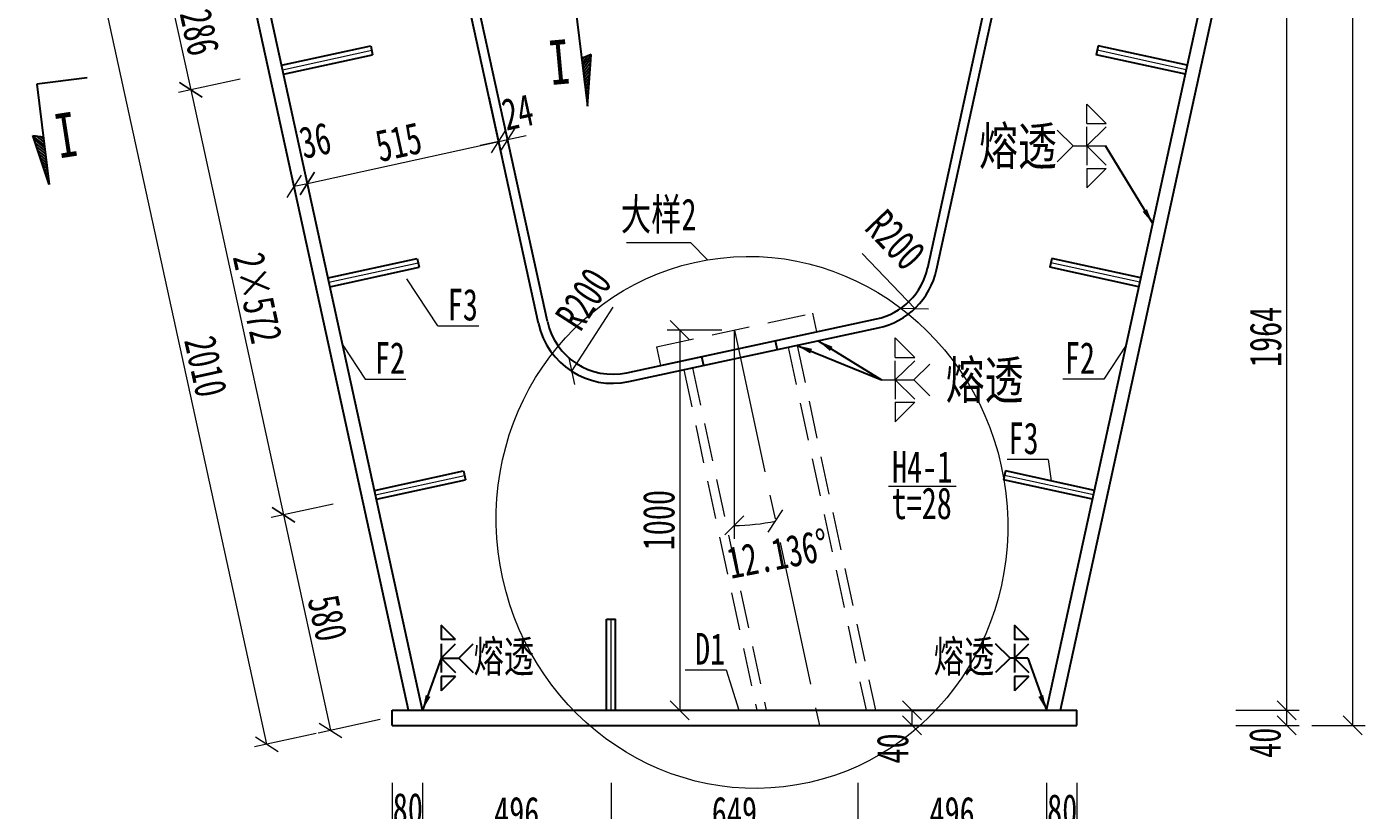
# Model space of a CAD drawing. Header units: millimetres. Extents: x -411717 to -116098, y 0 to 693159.
# Drawn here: x -170713 to -167191, y 361432 to 363493 of the extents above; entities that cross this region are included whole.
import ezdxf
from ezdxf.enums import TextEntityAlignment as Align

# ---------------------------------------------------------------- set-up
doc = ezdxf.new("R2010")
doc.units = ezdxf.units.MM
doc.header["$LTSCALE"] = 2
doc.header["$PDMODE"] = 3
doc.header["$PDSIZE"] = -10
doc.linetypes.add('CENTER2', pattern=[28.575, 19.05, -3.175, 3.175, -3.175])
doc.linetypes.add('DASHED', pattern=[0.75, 0.5, -0.25])
doc.layers.get('Defpoints').update_dxf_attribs({"color": 8, "lineweight": 9})
doc.layers.add('dim', color=3, linetype='Continuous')
doc.layers.add('焊缝', color=7, linetype='Continuous')
for name, color, linetype, lineweight in [('中心线', 7, 'CENTER2', 15), ('吊杆', 8, 'DASHED', 9), ('文字', 7, 'Continuous', 15), ('标注', 4, 'Continuous', 13), ('横隔板', 6, 'Continuous', 25), ('细实线', 4, 'Continuous', 15), ('钢板粗线', 1, 'Continuous', 25)]:
    doc.layers.add(name, color=color, linetype=linetype, lineweight=lineweight)
doc.styles.add('111', font='仿宋_GB2312.ttf', dxfattribs={"width": 0.7})
doc.styles.add('BM_Dim', font='仿宋_GB2312.ttf', dxfattribs={"width": 0.85})
doc.styles.add('SMEDI', font='仿宋_GB2312.ttf', dxfattribs={"width": 0.75})
doc.styles.get("Standard").update_dxf_attribs({"font": '仿宋_GB2312.ttf'})
doc.dimstyles.new('200', dxfattribs={"dimscale": 0, "dimtxt": 2.5, "dimasz": 1.5, "dimexe": 1, "dimexo": 1, "dimgap": 0.4, "dimtad": 1, "dimdec": 0, "dimdsep": 46, "dimtxsty": '111', "dimblk": 'OBLIQUE', "dimcen": 0, "dimclrd": 256, "dimclre": 256, "dimclrt": 256, "dimadec": 1, "dimazin": 2, "dimtfac": 1, "dimtdec": 0, "dimtmove": 2, "dimatfit": 3, "dimfxl": 4, "dimfxlon": 1, "dimtolj": 1, "dimlwd": -1, "dimlwe": -1, "dimarcsym": 0})
doc.dimstyles.new('MSteel_1.0_1.0', dxfattribs={"dimtxt": 3, "dimasz": 1.2, "dimexe": 1, "dimexo": 1, "dimgap": 1, "dimtad": 3, "dimtoh": 1, "dimdec": 0, "dimzin": 0, "dimdsep": 46, "dimtxsty": 'Standard', "dimblk": 'ARCHTICK', "dimcen": 0.09, "dimclrd": 3, "dimclre": 3, "dimadec": 0, "dimazin": 0, "dimtfac": 1, "dimtdec": 4, "dimtofl": 0, "dimtmove": 0, "dimatfit": 3, "dimfxl": 1, "dimtolj": 1, "dimtzin": 0, "dimarcsym": 0})

# ---------------------------------------------------------------- blocks, each defined once
blk = doc.blocks.new('_Oblique')
at = {"color": 0, "linetype": 'ByBlock', "lineweight": -2}
blk.add_line((-0.5, -0.5), (0.5, 0.5), dxfattribs=at)
blk = doc.blocks.new('*D557')
at = {"layer": 'Defpoints', "color": 0, "transparency": 16777216}
for p in [(-170100.7, 363658.9), (-170039.6, 363379.6), (-170281.4, 363326.8)]:
    blk.add_point(p, dxfattribs=at)
at = {"layer": '标注', "transparency": 16777216}
for p, q in [((-170212.1, 363634.5), (-170375, 363599)), ((-170342.4, 363606.1), (-170281.4, 363326.8)), ((-170151.1, 363355.2), (-170313.9, 363319.7))]:
    blk.add_line(p, q, dxfattribs=at)
at = {"layer": '标注', "transparency": 16777216, "xscale": 49.99999999999991, "yscale": 49.99999999999991, "zscale": 49.99999999999991}
for p, rotation in [((-170342.4, 363606.1), 102.3216669533627), ((-170281.4, 363326.8), 282.3216669533627)]:
    blk.add_blockref('_Oblique', p, dxfattribs=dict(at, rotation=rotation))
at = {"layer": '标注', "transparency": 16777216, "insert": (-170258.1, 363478.2), "char_height": 83.33, "attachment_point": 5, "rotation": 282.3217, "style": '111'}
blk.add_mtext('\\A1;286', dxfattribs=at)
blk = doc.blocks.new('*D558')
at = {"layer": 'Defpoints', "color": 0, "transparency": 16777216}
for p in [(-170039.6, 363379.6), (-169795.4, 362261.4), (-170037.1, 362208.6)]:
    blk.add_point(p, dxfattribs=at)
at = {"layer": '标注', "transparency": 16777216}
for p, q in [((-170151.1, 363355.2), (-170313.9, 363319.7)), ((-170281.4, 363326.8), (-170037.1, 362208.6)), ((-169906.9, 362237.1), (-170069.7, 362201.5))]:
    blk.add_line(p, q, dxfattribs=at)
at = {"layer": '标注', "transparency": 16777216, "xscale": 49.99999999999991, "yscale": 49.99999999999991, "zscale": 49.99999999999991}
for p, rotation in [((-170281.4, 363326.8), 102.3216669515173), ((-170037.1, 362208.6), 282.3216669515173)]:
    blk.add_blockref('_Oblique', p, dxfattribs=dict(at, rotation=rotation))
at = {"layer": '标注', "transparency": 16777216, "insert": (-170105.5, 362779.4), "char_height": 83.33, "attachment_point": 5, "rotation": 282.3217, "style": '111'}
blk.add_mtext('\\A1;2×572', dxfattribs=at)
blk = doc.blocks.new('*D559')
at = {"layer": 'Defpoints', "color": 0, "transparency": 16777216}
for p in [(-169795.4, 362261.4), (-169671.6, 361694.8), (-169913.4, 361642)]:
    blk.add_point(p, dxfattribs=at)
at = {"layer": '标注', "transparency": 16777216}
for p, q in [((-169906.9, 362237.1), (-170069.7, 362201.5)), ((-170037.1, 362208.6), (-169913.4, 361642)), ((-169783.1, 361670.5), (-169945.9, 361634.9))]:
    blk.add_line(p, q, dxfattribs=at)
at = {"layer": '标注', "transparency": 16777216, "xscale": 49.99999999999991, "yscale": 49.99999999999991, "zscale": 49.99999999999991}
for p, rotation in [((-170037.1, 362208.6), 102.3216669512521), ((-169913.4, 361642), 282.321666951252)]:
    blk.add_blockref('_Oblique', p, dxfattribs=dict(at, rotation=rotation))
at = {"layer": '标注', "transparency": 16777216, "insert": (-169921.5, 361937.1), "char_height": 83.33, "attachment_point": 5, "rotation": 282.3217, "style": '111'}
blk.add_mtext('\\A1;580', dxfattribs=at)
blk = doc.blocks.new('*D560')
at = {"layer": 'Defpoints', "color": 0, "transparency": 16777216}
for p in [(-170100.7, 363658.9), (-170510.2, 363569.4), (-169671.6, 361694.8)]:
    blk.add_point(p, dxfattribs=at)
at = {"layer": '标注', "transparency": 16777216}
for p, q in [((-170379.9, 363597.9), (-170542.8, 363562.3)), ((-170081.2, 361605.4), (-170510.2, 363569.4)), ((-169950.9, 361633.8), (-170113.7, 361598.3))]:
    blk.add_line(p, q, dxfattribs=at)
at = {"layer": '标注', "transparency": 16777216, "xscale": 49.99999999999991, "yscale": 49.99999999999991, "zscale": 49.99999999999991}
for p, rotation in [((-170510.2, 363569.4), 102.321666951819), ((-170081.2, 361605.4), 282.321666951819)]:
    blk.add_blockref('_Oblique', p, dxfattribs=dict(at, rotation=rotation))
at = {"layer": '标注', "transparency": 16777216, "insert": (-170242, 362599.1), "char_height": 83.33, "attachment_point": 5, "rotation": 282.3217, "style": '111'}
blk.add_mtext('\\A1;2010', dxfattribs=at)
blk = doc.blocks.new('*D562')
at = {"layer": 'Defpoints', "color": 0, "transparency": 16777216}
for p in [(-170010.7, 363078.5), (-169975.5, 363086.1), (-169974.4, 363080.7)]:
    blk.add_point(p, dxfattribs=at)
at = {"layer": '标注', "transparency": 16777216}
for p, q in [((-170009.5, 363073), (-169974.4, 363080.7)), ((-169974.4, 363080.7), (-169967.3, 363048.2)), ((-170009.5, 363073), (-170002.4, 363040.5))]:
    blk.add_line(p, q, dxfattribs=at)
at = {"layer": '标注', "transparency": 16777216, "xscale": 50, "yscale": 50, "zscale": 50}
for p, rotation in [((-169974.4, 363080.7), 12.32166695190418), ((-170009.5, 363073), 192.3216669519041)]:
    blk.add_blockref('_Oblique', p, dxfattribs=dict(at, rotation=rotation))
at = {"layer": '标注', "transparency": 16777216, "insert": (-169953.9, 363193.4), "char_height": 83.33, "attachment_point": 5, "rotation": 12.3217, "style": '111'}
blk.add_mtext('\\A1;36', dxfattribs=at)
blk = doc.blocks.new('*D563')
at = {"layer": 'Defpoints', "color": 0, "transparency": 16777216}
for p in [(-169494.1, 363296.7), (-169997.5, 363186.7), (-169470.9, 363190.7)]:
    blk.add_point(p, dxfattribs=at)
at = {"layer": '标注', "transparency": 16777216}
for p, q in [((-169487, 363264.1), (-169463.8, 363158.1)), ((-169974.4, 363080.7), (-169470.9, 363190.7)), ((-169990.4, 363154.1), (-169967.3, 363048.2))]:
    blk.add_line(p, q, dxfattribs=at)
at = {"layer": '标注', "transparency": 16777216, "xscale": 50, "yscale": 50, "zscale": 50}
for p, rotation in [((-169470.9, 363190.7), 12.32166695182082), ((-169974.4, 363080.7), 192.3216669518208)]:
    blk.add_blockref('_Oblique', p, dxfattribs=dict(at, rotation=rotation))
at = {"layer": '标注', "transparency": 16777216, "insert": (-169734.4, 363189.4), "char_height": 83.33, "attachment_point": 5, "rotation": 12.3217, "style": '111'}
blk.add_mtext('\\A1;515', dxfattribs=at)
blk = doc.blocks.new('*D564')
at = {"layer": 'Defpoints', "color": 0, "transparency": 16777216}
for p in [(-169503.6, 363340.1), (-169480.1, 363345.3), (-169447.5, 363195.8)]:
    blk.add_point(p, dxfattribs=at)
at = {"layer": '标注', "transparency": 16777216}
for p, q in [((-169496.4, 363307.6), (-169463.8, 363158.1)), ((-169473, 363312.7), (-169440.4, 363163.3)), ((-169470.9, 363190.7), (-169519.8, 363180)), ((-169470.9, 363190.7), (-169447.5, 363195.8)), ((-169447.5, 363195.8), (-169398.6, 363206.5))]:
    blk.add_line(p, q, dxfattribs=at)
at = {"layer": '标注', "transparency": 16777216, "xscale": 49.99999999999991, "yscale": 49.99999999999991, "zscale": 49.99999999999991}
for p, rotation in [((-169470.9, 363190.7), 12.32166695183342), ((-169447.5, 363195.8), 192.3216669518335)]:
    blk.add_blockref('_Oblique', p, dxfattribs=dict(at, rotation=rotation))
at = {"layer": '标注', "transparency": 16777216, "insert": (-169421.1, 363268.3), "char_height": 83.33, "attachment_point": 5, "rotation": 12.3217, "style": '111'}
blk.add_mtext('\\A1;24', dxfattribs=at)
blk = doc.blocks.new('*D567')
at = {"layer": 'Defpoints', "color": 0, "transparency": 16777216}
for p in [(-168850.7, 362694.8), (-168994.4, 361694.8), (-168850.7, 361694.8)]:
    blk.add_point(p, dxfattribs=at)
at = {"layer": '标注', "transparency": 16777216}
for p, q in [((-168884, 362694.8), (-169027.8, 362694.8)), ((-168994.4, 362694.8), (-168994.4, 361694.8)), ((-168884, 361694.8), (-169027.8, 361694.8))]:
    blk.add_line(p, q, dxfattribs=at)
at = {"layer": '标注', "transparency": 16777216, "xscale": 49.99999999999991, "yscale": 49.99999999999991, "zscale": 49.99999999999991}
for p, rotation in [((-168994.4, 362694.8), 90), ((-168994.4, 361694.8), 270)]:
    blk.add_blockref('_Oblique', p, dxfattribs=dict(at, rotation=rotation))
at = {"layer": '标注', "transparency": 16777216, "insert": (-169049.4, 362194.8), "char_height": 83.33, "attachment_point": 5, "rotation": 90, "style": '111'}
blk.add_mtext('\\A1;1000', dxfattribs=at)
blk = doc.blocks.new('*D568')
at = {"layer": 'Defpoints', "color": 0, "transparency": 16777216}
for p in [(-169751.6, 361694.8), (-169671.6, 361694.8), (-169671.6, 361370.1)]:
    blk.add_point(p, dxfattribs=at)
at = {"layer": '标注', "transparency": 16777216}
for p, q in [((-169751.6, 361503.4), (-169751.6, 361336.8)), ((-169671.6, 361503.4), (-169671.6, 361336.8)), ((-169751.6, 361370.1), (-169671.6, 361370.1))]:
    blk.add_line(p, q, dxfattribs=at)
at = {"layer": '标注', "transparency": 16777216, "xscale": 49.99999999999991, "yscale": 49.99999999999991, "zscale": 49.99999999999991, "rotation": 180}
blk.add_blockref('_Oblique', (-169751.6, 361370.1), dxfattribs=at)
at = {"layer": '标注', "transparency": 16777216, "xscale": 49.99999999999991, "yscale": 49.99999999999991, "zscale": 49.99999999999991}
blk.add_blockref('_Oblique', (-169671.6, 361370.1), dxfattribs=at)
at = {"layer": '标注', "transparency": 16777216, "insert": (-169710.1, 361435), "char_height": 83.33, "attachment_point": 5, "style": '111'}
blk.add_mtext('\\A1;80', dxfattribs=at)
blk = doc.blocks.new('*D569')
at = {"layer": 'Defpoints', "color": 0, "transparency": 16777216}
for p in [(-169175.3, 361694.8), (-168526, 361694.8), (-168526, 361370.1)]:
    blk.add_point(p, dxfattribs=at)
at = {"layer": '标注', "transparency": 16777216}
for p, q in [((-169175.3, 361503.4), (-169175.3, 361336.8)), ((-168526, 361503.4), (-168526, 361336.8)), ((-169175.3, 361370.1), (-168526, 361370.1))]:
    blk.add_line(p, q, dxfattribs=at)
at = {"layer": '标注', "transparency": 16777216, "xscale": 49.99999999999991, "yscale": 49.99999999999991, "zscale": 49.99999999999991, "rotation": 180}
blk.add_blockref('_Oblique', (-169175.3, 361370.1), dxfattribs=at)
at = {"layer": '标注', "transparency": 16777216, "xscale": 49.99999999999991, "yscale": 49.99999999999991, "zscale": 49.99999999999991}
blk.add_blockref('_Oblique', (-168526, 361370.1), dxfattribs=at)
at = {"layer": '标注', "transparency": 16777216, "insert": (-168850.7, 361425.1), "char_height": 83.33, "attachment_point": 5, "style": '111'}
blk.add_mtext('\\A1;649', dxfattribs=at)
blk = doc.blocks.new('*D570')
at = {"layer": 'Defpoints', "color": 0, "transparency": 16777216}
for p in [(-168526, 361694.8), (-168029.7, 361694.8), (-168029.7, 361370.1)]:
    blk.add_point(p, dxfattribs=at)
at = {"layer": '标注', "transparency": 16777216}
for p, q in [((-168526, 361503.4), (-168526, 361336.8)), ((-168029.7, 361503.4), (-168029.7, 361336.8)), ((-168526, 361370.1), (-168029.7, 361370.1))]:
    blk.add_line(p, q, dxfattribs=at)
at = {"layer": '标注', "transparency": 16777216, "xscale": 49.99999999999991, "yscale": 49.99999999999991, "zscale": 49.99999999999991, "rotation": 180}
blk.add_blockref('_Oblique', (-168526, 361370.1), dxfattribs=at)
at = {"layer": '标注', "transparency": 16777216, "xscale": 49.99999999999991, "yscale": 49.99999999999991, "zscale": 49.99999999999991}
blk.add_blockref('_Oblique', (-168029.7, 361370.1), dxfattribs=at)
at = {"layer": '标注', "transparency": 16777216, "insert": (-168277.9, 361425.1), "char_height": 83.33, "attachment_point": 5, "style": '111'}
blk.add_mtext('\\A1;496', dxfattribs=at)
blk = doc.blocks.new('*D571')
at = {"layer": 'Defpoints', "color": 0, "transparency": 16777216}
for p in [(-168029.7, 361694.8), (-167949.7, 361694.8), (-167949.7, 361370.1)]:
    blk.add_point(p, dxfattribs=at)
at = {"layer": '标注', "transparency": 16777216}
for p, q in [((-168029.7, 361503.4), (-168029.7, 361336.8)), ((-167949.7, 361503.4), (-167949.7, 361336.8)), ((-168029.7, 361370.1), (-167949.7, 361370.1))]:
    blk.add_line(p, q, dxfattribs=at)
at = {"layer": '标注', "transparency": 16777216, "xscale": 49.99999999999991, "yscale": 49.99999999999991, "zscale": 49.99999999999991, "rotation": 180}
blk.add_blockref('_Oblique', (-168029.7, 361370.1), dxfattribs=at)
at = {"layer": '标注', "transparency": 16777216, "xscale": 49.99999999999991, "yscale": 49.99999999999991, "zscale": 49.99999999999991}
blk.add_blockref('_Oblique', (-167949.7, 361370.1), dxfattribs=at)
at = {"layer": '标注', "transparency": 16777216, "insert": (-167988.2, 361431.9), "char_height": 83.33, "attachment_point": 5, "style": '111'}
blk.add_mtext('\\A1;80', dxfattribs=at)
blk = doc.blocks.new('*D572')
at = {"layer": 'Defpoints', "color": 0, "transparency": 16777216}
for p in [(-169751.6, 361654.8), (-167949.7, 361654.8), (-169751.6, 361230.9)]:
    blk.add_point(p, dxfattribs=at)
at = {"layer": '标注', "transparency": 16777216}
for p, q in [((-169751.6, 361364.3), (-169751.6, 361197.6)), ((-167949.7, 361364.3), (-167949.7, 361197.6)), ((-167949.7, 361230.9), (-169751.6, 361230.9))]:
    blk.add_line(p, q, dxfattribs=at)
at = {"layer": '标注', "transparency": 16777216, "xscale": 49.99999999999991, "yscale": 49.99999999999991, "zscale": 49.99999999999991, "rotation": 180}
blk.add_blockref('_Oblique', (-169751.6, 361230.9), dxfattribs=at)
at = {"layer": '标注', "transparency": 16777216, "xscale": 49.99999999999991, "yscale": 49.99999999999991, "zscale": 49.99999999999991}
blk.add_blockref('_Oblique', (-167949.7, 361230.9), dxfattribs=at)
at = {"layer": '标注', "transparency": 16777216, "insert": (-168850.7, 361285.9), "char_height": 83.33, "attachment_point": 5, "style": '111'}
blk.add_mtext('\\A1;1802', dxfattribs=at)
blk = doc.blocks.new('*D573')
at = {"layer": 'Defpoints', "color": 0, "transparency": 16777216}
for p in [(-168416.6, 361694.8), (-168416.6, 361654.8), (-168383.8, 361654.8)]:
    blk.add_point(p, dxfattribs=at)
at = {"layer": '标注', "transparency": 16777216}
for p, q in [((-168383.8, 361694.8), (-168350.4, 361694.8)), ((-168383.8, 361694.8), (-168383.8, 361654.8)), ((-168383.8, 361654.8), (-168350.4, 361654.8))]:
    blk.add_line(p, q, dxfattribs=at)
at = {"layer": '标注', "transparency": 16777216, "xscale": 49.99999999999991, "yscale": 49.99999999999991, "zscale": 49.99999999999991}
for p, rotation in [((-168383.8, 361694.8), 90), ((-168383.8, 361654.8), 270)]:
    blk.add_blockref('_Oblique', p, dxfattribs=dict(at, rotation=rotation))
at = {"layer": '标注', "transparency": 16777216, "insert": (-168434.2, 361594.2), "char_height": 83.33, "attachment_point": 5, "rotation": 90, "style": '111'}
blk.add_mtext('\\A1;40', dxfattribs=at)
blk = doc.blocks.new('*D576')
at = {"layer": 'Defpoints', "color": 0, "transparency": 16777216}
for p in [(-167600.7, 363658.9), (-168029.7, 361694.8), (-167397.9, 361694.8)]:
    blk.add_point(p, dxfattribs=at)
at = {"layer": '标注', "transparency": 16777216}
for p, q in [((-167531.3, 363658.9), (-167364.6, 363658.9)), ((-167397.9, 363658.9), (-167397.9, 361694.8)), ((-167531.3, 361694.8), (-167364.6, 361694.8))]:
    blk.add_line(p, q, dxfattribs=at)
at = {"layer": '标注', "transparency": 16777216, "xscale": 49.99999999999991, "yscale": 49.99999999999991, "zscale": 49.99999999999991}
for p, rotation in [((-167397.9, 363658.9), 90), ((-167397.9, 361694.8), 270)]:
    blk.add_blockref('_Oblique', p, dxfattribs=dict(at, rotation=rotation))
at = {"layer": '标注', "transparency": 16777216, "insert": (-167452.9, 362676.9), "char_height": 83.33, "attachment_point": 5, "rotation": 90, "style": '111'}
blk.add_mtext('\\A1;1964', dxfattribs=at)
blk = doc.blocks.new('*D577')
at = {"layer": 'Defpoints', "color": 0, "transparency": 16777216}
for p in [(-168207.6, 361694.8), (-168207.6, 361654.8), (-167397.9, 361654.8)]:
    blk.add_point(p, dxfattribs=at)
at = {"layer": '标注', "transparency": 16777216}
for p, q in [((-167531.3, 361694.8), (-167364.6, 361694.8)), ((-167397.9, 361694.8), (-167397.9, 361654.8)), ((-167531.3, 361654.8), (-167364.6, 361654.8))]:
    blk.add_line(p, q, dxfattribs=at)
at = {"layer": '标注', "transparency": 16777216, "xscale": 49.99999999999991, "yscale": 49.99999999999991, "zscale": 49.99999999999991}
for p, rotation in [((-167397.9, 361694.8), 90), ((-167397.9, 361654.8), 270)]:
    blk.add_blockref('_Oblique', p, dxfattribs=dict(at, rotation=rotation))
at = {"layer": '标注', "transparency": 16777216, "insert": (-167454.5, 361609.2), "char_height": 83.33, "attachment_point": 5, "rotation": 90, "style": '111'}
blk.add_mtext('\\A1;40', dxfattribs=at)
blk = doc.blocks.new('*D853')
at = {"layer": 'Defpoints', "color": 0, "transparency": 16777216}
for p in [(-167531.3, 365640.7), (-167364.6, 361654.8), (-167224.2, 361654.8)]:
    blk.add_point(p, dxfattribs=at)
at = {"layer": '标注', "transparency": 16777216}
for p, q in [((-167357.5, 365640.7), (-167190.8, 365640.7)), ((-167224.2, 365640.7), (-167224.2, 361654.8)), ((-167331.3, 361654.8), (-167190.8, 361654.8))]:
    blk.add_line(p, q, dxfattribs=at)
at = {"layer": '标注', "transparency": 16777216, "xscale": 50.00000000000007, "yscale": 50.00000000000007, "zscale": 50.00000000000007}
for p, rotation in [((-167224.2, 365640.7), 90), ((-167224.2, 361654.8), 270)]:
    blk.add_blockref('_Oblique', p, dxfattribs=dict(at, rotation=rotation))
at = {"layer": '标注', "transparency": 16777216, "insert": (-167279.2, 363647.8), "char_height": 83.33, "attachment_point": 5, "rotation": 90, "style": '111'}
blk.add_mtext('\\A1;3986', dxfattribs=at)
blk = doc.blocks.new('*D862')
at = {"layer": 'Defpoints', "color": 0, "transparency": 16777216}
for p in [(-168850.7, 362694.8), (-168850.7, 362322.6), (-168814.4, 362182.3), (-168850.7, 361769.5), (-168627, 361654.8)]:
    blk.add_point(p, dxfattribs=at)
at = {"layer": '标注', "transparency": 16777216}
blk.add_arc((-168850.7, 362694.8), 513.8, 270, 282.136, dxfattribs=at)
at = {"layer": '标注', "transparency": 16777216, "xscale": 50.00000000000007, "yscale": 50.00000000000007, "zscale": 50.00000000000007}
for p, rotation in [((-168850.7, 362181), 180.0000000000009), ((-168742.6, 362192.5), 12.13599999999733)]:
    blk.add_blockref('_Oblique', p, dxfattribs=dict(at, rotation=rotation))
at = {"layer": '标注', "transparency": 16777216, "insert": (-168736.7, 362105.9), "char_height": 83.333, "attachment_point": 5, "rotation": 10.9489, "style": '111'}
blk.add_mtext('\\A1;12.136°', dxfattribs=at)
blk = doc.blocks.new('*D867')
at = {"layer": 'Defpoints', "color": 0, "transparency": 16777216}
for p in [(-169171, 362754.8), (-169279.2, 362586.6)]:
    blk.add_point(p, dxfattribs=at)
at = {"layer": '标注', "transparency": 16777216}
blk.add_line((-169171, 362754.8), (-169279.2, 362586.6), dxfattribs=at)
at = {"layer": '标注', "transparency": 16777216, "xscale": 50.00000000000007, "yscale": 50.00000000000007, "zscale": 50.00000000000007, "rotation": 237.2516148847922}
blk.add_blockref('_Oblique', (-169279.2, 362586.6), dxfattribs=at)
at = {"layer": '标注', "transparency": 16777216, "insert": (-169247.5, 362776.6), "char_height": 83.33, "attachment_point": 5, "rotation": 57.2516, "style": '111'}
blk.add_mtext('\\A1;R200', dxfattribs=at)
blk = doc.blocks.new('*D868')
at = {"layer": 'Defpoints', "color": 0, "transparency": 16777216}
for p in [(-168514.2, 362896.1), (-168375.7, 362751.7)]:
    blk.add_point(p, dxfattribs=at)
at = {"layer": '标注', "transparency": 16777216}
blk.add_line((-168514.2, 362896.1), (-168375.7, 362751.7), dxfattribs=at)
at = {"layer": '标注', "transparency": 16777216, "xscale": 50.00000000000007, "yscale": 50.00000000000007, "zscale": 50.00000000000007, "rotation": 313.8045454292686}
blk.add_blockref('_Oblique', (-168375.7, 362751.7), dxfattribs=at)
at = {"layer": '标注', "transparency": 16777216, "insert": (-168427, 362931.9), "char_height": 83.33, "attachment_point": 5, "rotation": 313.8045, "style": '111'}
blk.add_mtext('\\A1;R200', dxfattribs=at)
blk = doc.blocks.new('*D1021')
at = {"layer": 'Defpoints', "color": 0, "transparency": 16777216}
for p in [(-169671.6, 361694.8), (-169175.3, 361694.8), (-169671.6, 361370.1)]:
    blk.add_point(p, dxfattribs=at)
at = {"layer": '标注', "transparency": 16777216}
for p, q in [((-169671.6, 361503.4), (-169671.6, 361336.8)), ((-169175.3, 361503.4), (-169175.3, 361336.8)), ((-169175.3, 361370.1), (-169671.6, 361370.1))]:
    blk.add_line(p, q, dxfattribs=at)
at = {"layer": '标注', "transparency": 16777216, "xscale": 49.99999999999991, "yscale": 49.99999999999991, "zscale": 49.99999999999991, "rotation": 180}
blk.add_blockref('_Oblique', (-169671.6, 361370.1), dxfattribs=at)
at = {"layer": '标注', "transparency": 16777216, "xscale": 49.99999999999991, "yscale": 49.99999999999991, "zscale": 49.99999999999991}
blk.add_blockref('_Oblique', (-169175.3, 361370.1), dxfattribs=at)
at = {"layer": '标注', "transparency": 16777216, "insert": (-169423.5, 361425.1), "char_height": 83.33, "attachment_point": 5, "style": '111'}
blk.add_mtext('\\A1;496', dxfattribs=at)
blk = doc.blocks.new('_ArchTick')
at = {"color": 0, "linetype": 'ByBlock', "const_width": 0.15}
blk.add_lwpolyline([(-0.5, -0.5), (0.5, 0.5)], dxfattribs=at)
blk = doc.blocks.new('剖面箭头')
at = {"layer": '钢板粗线', "ltscale": 10}
h = blk.add_hatch(dxfattribs=at)
h.set_pattern_fill('ANSI31', color=256, style=0)
h.set_pattern_definition([(45, (-182.99888, -777.8594), (-0.088388348, 0.088388348), [])])
h.paths.add_polyline_path([(6, -3), (3.15, -3), (3, -3.6)])
for p, q in [((0, 0), (0, -3)), ((0, -3), (6, -3)), ((6, -3), (3, -3.6)), ((3, -3.6), (3.15, -3))]:
    blk.add_line(p, q, dxfattribs=at)

msp = doc.modelspace()

# ---------------------------------------------------------------- linework, layer by layer
at = {"layer": 'Defpoints'}
for p, q in [((-170039.6, 363379.6), (-169805.2, 363430.8)), ((-167661.7, 363379.6), (-167896.1, 363430.8)), ((-169917.5, 362820.5), (-169683.1, 362871.7)), ((-167783.8, 362820.5), (-168018.3, 362871.7)), ((-169795.4, 362261.4), (-169560.9, 362312.6)), ((-167905.9, 362261.4), (-168140.4, 362312.6)), ((-169175.3, 361694.8), (-169175.3, 361934.8))]:
    msp.add_line(p, q, dxfattribs=at)
at = {"layer": '中心线', "ltscale": 10}
msp.add_line((-168850.7, 362694.8), (-168627, 361654.8), dxfattribs=at)
at = {"layer": '吊杆', "ltscale": 100}
for p, q in [((-169056, 362650.7), (-168645.3, 362739)), ((-168645.3, 362739), (-168634.8, 362690.1)), ((-168686, 362654.5), (-168479.6, 361694.8)), ((-169056, 362650.7), (-169045.4, 362601.8)), ((-168709.5, 362649.5), (-168504.2, 361694.8)), ((-168984.2, 362590.4), (-168791.6, 361694.8)), ((-168960.7, 362595.5), (-168767.1, 361694.8))]:
    msp.add_line(p, q, dxfattribs=at)
at = {"layer": '标注'}
for p, q in [((-168965.3, 362924.7), (-169134.6, 362924.7)), ((-168921.7, 362879.4), (-168965.3, 362924.7)), ((-168850.7, 362146), (-168850.7, 362694.8))]:
    msp.add_line(p, q, dxfattribs=at)
msp.add_ellipse((-168804.3, 362188.8), major_axis=(117.4, -690.6), ratio=0.959707, dxfattribs=at)
at = {"layer": '横隔板', "color": 2, "ltscale": 550}
for p, q in [((-169366.4, 362712.1), (-169665.2, 364080.2)), ((-169342.9, 362717.3), (-169641.8, 364085.3)), ((-168342.2, 362858.5), (-168074.3, 364085.3)), ((-168318.8, 362853.4), (-168050.8, 364080.2)), ((-169708.5, 361694.8), (-170137.5, 363658.9)), ((-169671.6, 361694.8), (-170100.7, 363658.9)), ((-168029.7, 361694.8), (-167600.7, 363658.9)), ((-167992.8, 361694.8), (-167563.8, 363658.9)), ((-169134, 362582.8), (-168477.2, 362724)), ((-169128.9, 362559.3), (-168472.1, 362700.5)), ((-169045.4, 362601.8), (-168634.8, 362690.1)), ((-168743.4, 362666.8), (-168738.3, 362643.3)), ((-168936.9, 362625.1), (-168931.9, 362601.7)), ((-169751.6, 361694.8), (-167949.7, 361694.8)), ((-169751.6, 361654.8), (-169751.6, 361694.8)), ((-169657.6, 361694.8), (-168043.7, 361694.8)), ((-167949.7, 361654.8), (-167949.7, 361694.8)), ((-169751.6, 361654.8), (-167949.7, 361654.8))]:
    msp.add_line(p, q, dxfattribs=at)
for centre, radius, start, end in [((-168514.2, 362896.1), 176, 282.136, 347.6783), ((-168514.2, 362896.1), 200, 282.136, 347.6783), ((-169171, 362754.8), 200, 192.3217, 282.136), ((-169171, 362754.8), 176, 192.3217, 282.136)]:
    msp.add_arc(centre, radius, start, end, dxfattribs=at)
at = {"layer": '焊缝', "color": 4}
for p, q in [((-169584.9, 361880.5), (-169622.7, 361918.3)), ((-169622.7, 361918.3), (-169622.7, 361880.5)), ((-168075.9, 361880.5), (-168113.7, 361918.3)), ((-168113.7, 361918.3), (-168113.7, 361880.5)), ((-169584.9, 361880.5), (-169622.7, 361880.5)), ((-168075.9, 361880.5), (-168113.7, 361880.5)), ((-169622.7, 361831.9), (-169584.9, 361869.7)), ((-169622.7, 361869.7), (-169622.7, 361794.1)), ((-169575.8, 361831.9), (-169538, 361869.7)), ((-168125.5, 361831.9), (-168163.3, 361869.7)), ((-168113.7, 361831.9), (-168075.9, 361869.7)), ((-168113.7, 361869.7), (-168113.7, 361794.1)), ((-169622.7, 361831.9), (-169671.6, 361694.8)), ((-169622.7, 361831.9), (-169575.8, 361831.9)), ((-169622.7, 361831.9), (-169584.9, 361794.1)), ((-169575.8, 361831.9), (-169538, 361794.1)), ((-168125.5, 361831.9), (-168163.3, 361794.1)), ((-168078.6, 361831.9), (-168125.5, 361831.9)), ((-168113.7, 361831.9), (-168075.9, 361794.1)), ((-168078.6, 361831.9), (-168029.7, 361694.8)), ((-169584.9, 361783.3), (-169622.7, 361783.3)), ((-169584.9, 361783.3), (-169622.7, 361745.5)), ((-169622.7, 361783.3), (-169622.7, 361745.5)), ((-168075.9, 361783.3), (-168113.7, 361783.3)), ((-168075.9, 361783.3), (-168113.7, 361745.5)), ((-168113.7, 361783.3), (-168113.7, 361745.5))]:
    msp.add_line(p, q, dxfattribs=at)
for points in [[(-169650.5, 361730), (-169663, 361735), (-169671.6, 361694.8)], [(-168050.8, 361730), (-168038.3, 361735), (-168029.7, 361694.8)]]:
    msp.add_solid(points, dxfattribs=at)
at = {"layer": '细实线'}
for p, q in [((-167923.7, 363238), (-167923.7, 363289.3)), ((-167872.4, 363238), (-167923.7, 363289.3)), ((-167959.5, 363179.1), (-168001.2, 363220.8)), ((-167923.7, 363238), (-167872.4, 363238)), ((-167923.7, 363179.1), (-167923.7, 363229.4)), ((-167923.7, 363179.1), (-167872.4, 363229.4)), ((-167959.5, 363179.1), (-168001.2, 363137.5)), ((-167959.5, 363179.1), (-167874.4, 363179.1)), ((-167923.7, 363179.1), (-167923.7, 363128.9)), ((-167923.7, 363179.1), (-167872.4, 363128.9)), ((-167923.7, 363120.2), (-167923.7, 363068.9)), ((-167923.7, 363120.2), (-167872.4, 363120.2)), ((-167872.4, 363120.2), (-167923.7, 363068.9)), ((-169630.7, 362706), (-169713, 362829.4)), ((-169630.7, 362706), (-169523.4, 362706)), ((-169881.4, 362655.1), (-169822.4, 362565.8)), ((-168427.4, 362622.7), (-168427.4, 362674)), ((-168376.1, 362622.7), (-168427.4, 362674)), ((-167819.9, 362655.1), (-167878.9, 362565.8)), ((-168427.4, 362622.7), (-168376.1, 362622.7)), ((-168427.4, 362563.8), (-168427.4, 362614)), ((-168427.4, 362563.8), (-168376.1, 362614)), ((-168378.2, 362563.8), (-168336.5, 362605.4)), ((-169822.4, 362565.8), (-169715.1, 362565.8)), ((-168463.3, 362563.8), (-168378.2, 362563.8)), ((-168427.4, 362563.8), (-168427.4, 362513.5)), ((-168427.4, 362563.8), (-168376.1, 362513.5)), ((-168378.2, 362563.8), (-168336.5, 362522.1)), ((-167878.9, 362565.8), (-167986.2, 362565.8)), ((-168427.4, 362504.9), (-168427.4, 362453.5)), ((-168427.4, 362504.9), (-168376.1, 362504.9)), ((-168376.1, 362504.9), (-168427.4, 362453.5)), ((-168025.5, 362354.4), (-168132.8, 362354.4)), ((-168025.5, 362354.4), (-168017, 362298)), ((-168445.6, 362284), (-168267.1, 362284)), ((-168980, 361800.7), (-168872.7, 361800.7)), ((-168872.7, 361800.7), (-168839.1, 361694.8))]:
    msp.add_line(p, q, dxfattribs=at)
at = {"layer": '钢板粗线'}
for p, q in [((-170042.2, 363391.3), (-169807.7, 363442.5)), ((-169807.7, 363442.5), (-169802.6, 363419.1)), ((-167893.6, 363442.5), (-167898.7, 363419.1)), ((-167659.1, 363391.3), (-167893.6, 363442.5)), ((-170037.1, 363367.8), (-169802.6, 363419.1)), ((-167664.2, 363367.8), (-167898.7, 363419.1)), ((-169920.1, 362832.2), (-169685.6, 362883.4)), ((-169685.6, 362883.4), (-169680.5, 362860)), ((-168015.7, 362883.4), (-168020.8, 362860)), ((-167781.2, 362832.2), (-168015.7, 362883.4)), ((-169915, 362808.8), (-169680.5, 362860)), ((-167786.3, 362808.8), (-168020.8, 362860)), ((-169798, 362273.2), (-169563.5, 362324.4)), ((-169792.8, 362249.7), (-169558.4, 362300.9)), ((-169563.5, 362324.4), (-169558.4, 362300.9)), ((-168137.8, 362324.4), (-168142.9, 362300.9)), ((-167908.5, 362249.7), (-168142.9, 362300.9)), ((-167903.3, 362273.2), (-168137.8, 362324.4)), ((-169187.3, 361694.8), (-169187.3, 361934.8)), ((-169187.3, 361934.8), (-169163.3, 361934.8)), ((-169163.3, 361694.8), (-169163.3, 361934.8))]:
    msp.add_line(p, q, dxfattribs=at)

# ---------------------------------------------------------------- block references
at = {"layer": 'dim', "yscale": 44.44444444444441, "zscale": 44.44444444444441}
for p, xscale, rotation in [((-169402.4, 363532.2), -44.44444444444441, 97.00061386732494), ((-170554, 363358.4), 44.44444444444441, 277.0006138673288)]:
    msp.add_blockref('剖面箭头', p, dxfattribs=dict(at, xscale=xscale, rotation=rotation))

# ---------------------------------------------------------------- texts
at = {"layer": '文字', "style": 'BM_Dim', "width": 0.7}
for rotation, p in [(5.1834, (-169306.1, 363341.8)), (8.8179, (-170600.4, 363150.5))]:
    msp.add_text('I', height=116.7, rotation=rotation, dxfattribs=at).set_placement(p, align=Align.CENTER)
at = {"layer": '细实线', "style": 'SMEDI', "width": 0.75}
for p in [(-168207, 363179.1), (-168294.8, 362563.8)]:
    msp.add_text('熔透', height=100, dxfattribs=at).set_placement(p, align=Align.MIDDLE_LEFT)
at = {"layer": '细实线', "width": 0.7}
for s, p in [('大样2', (-169149.3, 362957.6)), ('熔透', (-168326.3, 361794.7))]:
    msp.add_text(s, height=83.33, rotation=360, dxfattribs=at).set_placement(p)
for s, p in [('F3', (-169605.1, 362720.1)), ('F2', (-169796.8, 362579.9)), ('F2', (-167981.4, 362579.9)), ('F3', (-168129.6, 362368.5)), ('H4-1', (-168436.1, 362293.3)), ('t=28', (-168437.4, 362197.6)), ('熔透', (-169537.1, 361794.7)), ('D1', (-168954.4, 361814.8))]:
    msp.add_text(s, height=83.33, dxfattribs=at).set_placement(p)

# ---------------------------------------------------------------- dimensions: what is measured, and where the dimension line sits
at = {"layer": '标注'}
for base, p1, p2, angle, picture, middle in [((-167224.2, 361654.8), (-167531.3, 365640.7), (-167364.6, 361654.8), 90, '*D853', (-167279.2, 363647.8)), ((-167397.9, 361694.8), (-167600.7, 363658.9), (-168029.7, 361694.8), 90, '*D576', (-167452.9, 362676.9)), ((-168994.4, 361694.8), (-168850.7, 362694.8), (-168850.7, 361694.8), 90, '*D567', (-169049.4, 362194.8)), ((-169671.6, 361370.1), (-169175.3, 361694.8), (-169671.6, 361694.8), 180, '*D1021', (-169423.5, 361425.1))]:
    dim = msp.add_linear_dim(base=base, p1=p1, p2=p2, angle=angle, dimstyle='200', override={"dimscale": 33.333333, "dimadec": 3, "dimarcsym": 1}, dxfattribs=at)
    dim.commit()
    dim.dimension.update_dxf_attribs({"geometry": picture, "text_midpoint": middle})
for p1, p2, distance, override, picture, middle in [((-169671.6, 361694.8), (-170100.7, 363658.9), 419.2, {"dimscale": 33.333333, "dimadec": 3, "dimarcsym": 1}, '*D560', (-170242, 362599.1)), ((-170100.7, 363658.9), (-170039.6, 363379.6), -247.4, {"dimscale": 33.333333, "dimadec": 3, "dimarcsym": 1}, '*D557', (-170258.1, 363478.2)), ((-169997.5, 363186.7), (-169494.1, 363296.7), -108.5, {"dimscale": 33.333333, "dimlfac": -1, "dimadec": 3, "dimarcsym": 1}, '*D563', (-169734.4, 363189.4)), ((-169795.4, 362261.4), (-169671.6, 361694.8), -247.4, {"dimscale": 33.333333, "dimadec": 3, "dimarcsym": 1}, '*D559', (-169921.5, 361937.1))]:
    dim = msp.add_aligned_dim(p1=p1, p2=p2, distance=distance, dimstyle='200', override=override, dxfattribs=at)
    dim.commit()
    dim.dimension.update_dxf_attribs({"geometry": picture, "text_midpoint": middle})
dim = msp.add_aligned_dim(p1=(-170039.6, 363379.6), p2=(-169795.4, 362261.4), distance=-247.4, text='2×572', dimstyle='200', override={"dimscale": 33.333333, "dimadec": 3, "dimarcsym": 1}, dxfattribs=at)
dim.commit()
dim.dimension.update_dxf_attribs({"geometry": '*D558', "text_midpoint": (-170105.5, 362779.4)})
for base, p1, p2, angle, override, picture, middle, dimtype in [((-169447.5, 363195.8), (-169503.6, 363340.1), (-169480.1, 363345.3), 12.3217, {"dimscale": 33.333333, "dimadec": 3, "dimarcsym": 1}, '*D564', (-169421.1, 363268.3), 161), ((-169974.4, 363080.7), (-170010.7, 363078.5), (-169975.5, 363086.1), 12.3217, {"dimscale": 33.333333, "dimlfac": -1, "dimadec": 3, "dimarcsym": 1}, '*D562', (-169953.9, 363193.4), 161), ((-168383.8, 361654.8), (-168416.6, 361694.8), (-168416.6, 361654.8), 90, {"dimscale": 33.333333, "dimadec": 3, "dimarcsym": 1}, '*D573', (-168434.2, 361594.2), 160), ((-167397.9, 361654.8), (-168207.6, 361694.8), (-168207.6, 361654.8), 90, {"dimscale": 33.333333, "dimadec": 3, "dimarcsym": 1}, '*D577', (-167454.5, 361609.2), 160)]:
    dim = msp.add_linear_dim(base=base, p1=p1, p2=p2, angle=angle, dimstyle='200', override=override, dxfattribs=at)
    dim.commit()
    dim.dimension.update_dxf_attribs({"geometry": picture, "text_midpoint": middle, "dimtype": dimtype})
for center, mpoint, picture, middle in [((-168514.2, 362896.1), (-168375.7, 362751.7), '*D868', (-168427, 362931.9)), ((-169171, 362754.8), (-169279.2, 362586.6), '*D867', (-169247.5, 362776.6))]:
    dim = msp.add_radius_dim(center=center, mpoint=mpoint, dimstyle='200', override={"dimscale": 33.333333, "dimadec": 3, "dimarcsym": 1}, dxfattribs=at)
    dim.commit()
    dim.dimension.update_dxf_attribs({"geometry": picture, "text_midpoint": middle, "dimtype": 164})
dim = msp.add_angular_dim_2l(base=(-168814.4043, 362182.2708), line1=((-168850.653, 362694.8224), (-168627.0127, 361654.8224)), line2=((-168850.653, 362322.5854), (-168850.653, 361769.4847)), dimstyle='200', override={"dimscale": 33.333333, "dimadec": 3, "dimarcsym": 1}, dxfattribs=at)
dim.commit()
dim.dimension.update_dxf_attribs({"geometry": '*D862', "text_midpoint": (-168736.7138, 362105.855), "dimtype": 162})
for base, p1, p2, picture, middle in [((-169671.6, 361370.1), (-169751.6, 361694.8), (-169671.6, 361694.8), '*D568', (-169710.1, 361435)), ((-167949.7, 361370.1), (-168029.7, 361694.8), (-167949.7, 361694.8), '*D571', (-167988.2, 361431.9))]:
    dim = msp.add_linear_dim(base=base, p1=p1, p2=p2, dimstyle='200', override={"dimscale": 33.333333, "dimadec": 3, "dimarcsym": 1}, dxfattribs=at)
    dim.commit()
    dim.dimension.update_dxf_attribs({"geometry": picture, "text_midpoint": middle, "dimtype": 160})
for base, p1, p2, picture, middle in [((-168526, 361370.1), (-169175.3, 361694.8), (-168526, 361694.8), '*D569', (-168850.7, 361425.1)), ((-168029.7, 361370.1), (-168526, 361694.8), (-168029.7, 361694.8), '*D570', (-168277.9, 361425.1)), ((-169751.6, 361230.9), (-167949.7, 361654.8), (-169751.6, 361654.8), '*D572', (-168850.7, 361285.9))]:
    dim = msp.add_linear_dim(base=base, p1=p1, p2=p2, dimstyle='200', override={"dimscale": 33.333333, "dimadec": 3, "dimarcsym": 1}, dxfattribs=at)
    dim.commit()
    dim.dimension.update_dxf_attribs({"geometry": picture, "text_midpoint": middle})

# ---------------------------------------------------------------- leaders
at = {"layer": '细实线'}
for points in [[(-167750, 362975.3), (-167874.4, 363179.1)], [(-168686, 362654.5), (-168463.3, 362563.8)], [(-168630.1, 362666.5), (-168463.3, 362563.8)]]:
    msp.add_leader(points, dimstyle='MSteel_1.0_1.0', override={"dimscale": 33.333333, "dimclrd": 256}, dxfattribs=at)

doc.saveas('drawing.dxf')
